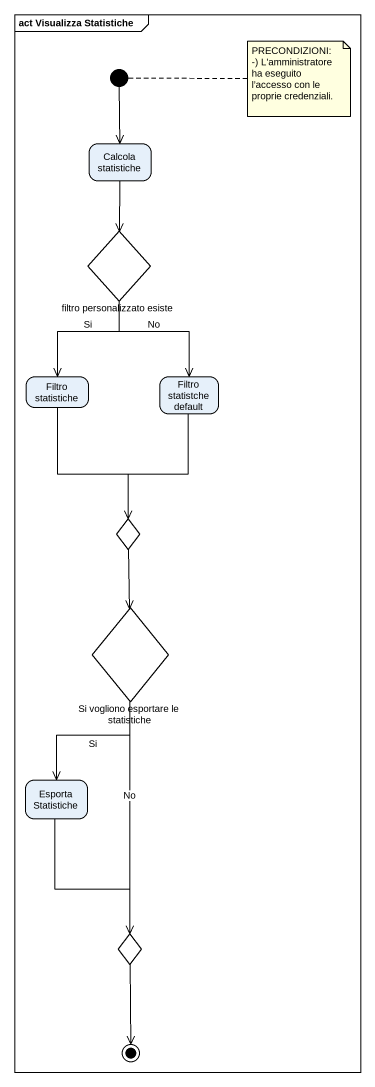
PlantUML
@startuml
mainframe act Visualizza Statistiche
hide empty description
state initial1 <<start>>
state "Calcola statistiche" as Calcola_statistiche
state "filtro personalizzato esiste" as filtro_personalizzato_esiste <<choice>>
state "Filtro statistiche" as Filtro_statistiche
state "Filtro statistche default" as Filtro_statistche_default
state choice1 <<choice>>
state "Si vogliono esportare le statistiche" as Si_vogliono_esportare_le <<choice>>
state "Esporta Statistiche" as Esporta_Statistiche
state choice2 <<choice>>
initial1 --> Calcola_statistiche
Calcola_statistiche --> filtro_personalizzato_esiste
filtro_personalizzato_esiste --> Filtro_statistiche : Si
filtro_personalizzato_esiste --> Filtro_statistche_default : No
Filtro_statistiche --> choice1
Filtro_statistche_default --> choice1
choice1 --> Si_vogliono_esportare_le
Si_vogliono_esportare_le --> Esporta_Statistiche : Si
Si_vogliono_esportare_le --> choice2 : No
Esporta_Statistiche --> choice2
choice2 --> [*]
note right of initial1
  PRECONDIZIONI:
  -) L’amministratore ha eseguito l’accesso con le proprie credenziali.
end note
@enduml
